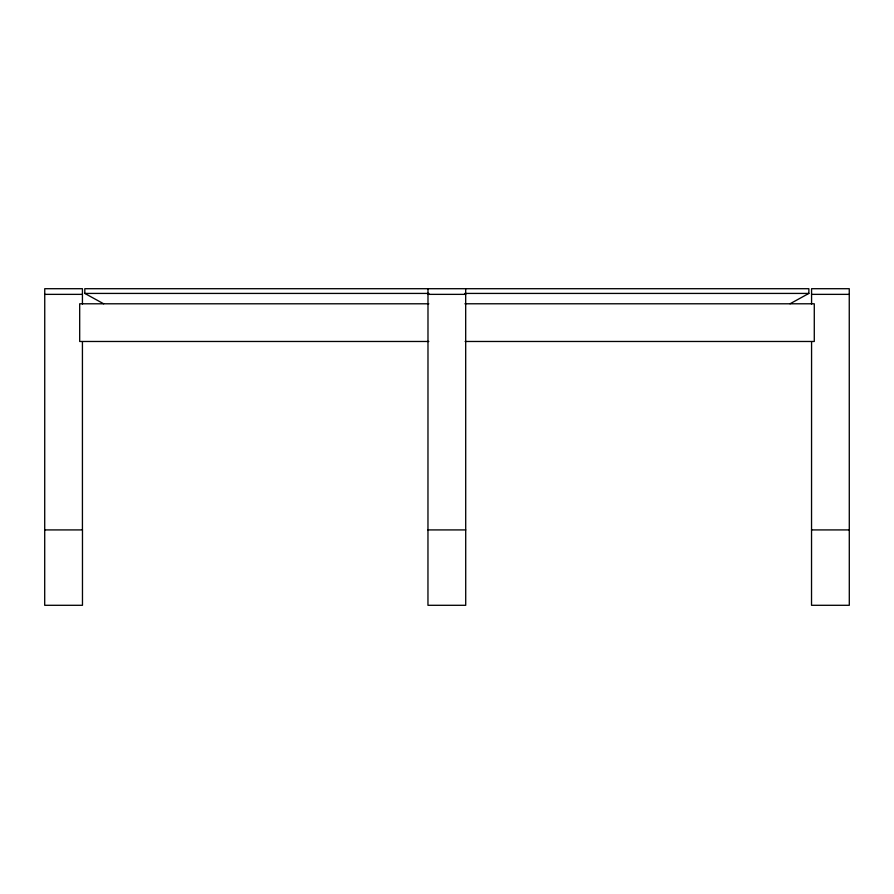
<?xml version="1.0" encoding="UTF-8"?>
<svg xmlns="http://www.w3.org/2000/svg" width="894" height="894" viewBox="0 0 894 894"><rect width="100%" height="100%" fill="white"/><g stroke="black" fill="none" stroke-linecap="round" stroke-linejoin="round"><path stroke-width="1.34" d="M790.028 303.781L808.869 293.422L808.869 288.706L84.807 288.706L84.807 293.422L103.648 303.781M84.807 293.422L428.93 293.422M464.746 293.422L808.869 293.422M44.745 294.361L82.427 294.361M427.991 294.361L465.685 294.361M811.573 294.361L849.255 294.361M428.829 303.792L79.689 303.792L79.689 341.474L428.829 341.474M464.914 303.781L814.278 303.792L814.278 341.474L465.137 341.474M44.7 529.918L82.471 529.918L82.471 605.294L44.7 605.294L44.745 288.706L82.427 288.706L82.427 304.116M427.958 529.918L465.718 529.918M811.529 529.918L849.3 529.918M811.573 304.116L811.573 288.706L849.255 288.706L849.3 605.294L811.529 605.294L811.573 341.754M465.685 288.706L465.718 605.294L427.958 605.294L427.991 288.706M82.427 341.754L82.427 529.918"/></g></svg>
